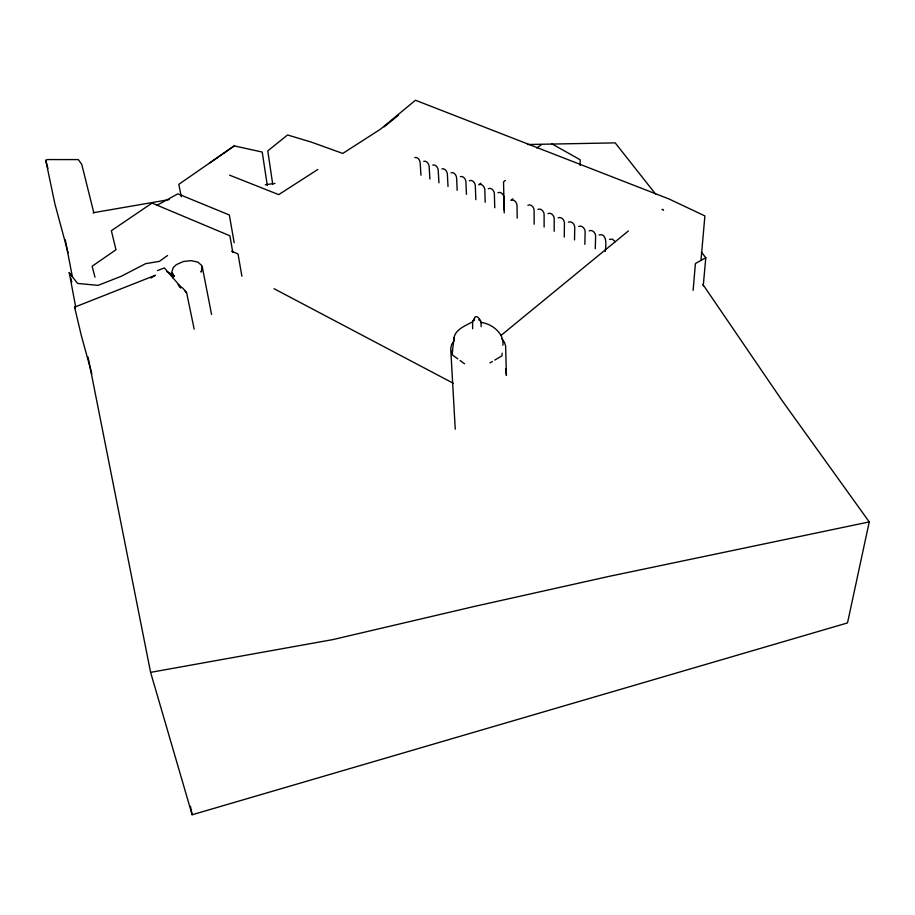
<?xml version="1.0" encoding="UTF-8"?>
<svg xmlns="http://www.w3.org/2000/svg" width="915" height="915" viewBox="0 0 915 915"><rect width="100%" height="100%" fill="white"/><g stroke="black" fill="none" stroke-linecap="round" stroke-linejoin="round"><path stroke-width="1.37" d="M554.17 231.312L554.227 218.605C554.204 215.7 550.944 211.994 547.936 213.618M564.281 237.031L564.429 222.883C564.418 219.943 561.124 216.249 558.104 217.862M574.529 239.947L574.734 227.195C574.734 224.221 571.406 220.538 568.352 222.151M580.099 165.432L580.202 159.805L551.722 143.758M584.845 244.328L585.131 231.552C585.143 228.544 581.78 224.861 578.703 226.474M595.265 248.754L595.631 235.944C595.654 232.913 592.245 229.23 589.157 230.832M605.192 251.511C605.776 247.748 607.937 232.559 599.062 234.972M502.163 353.19L501.935 355.832L494.775 360.075M502.85 345.264C504.68 333.357 491.218 323.247 480.752 322.446M693.124 290.375L695.411 263.531L705.797 257.698L701.393 252.128M701.05 259.574L704.893 215.929L669.197 199.058L415.467 100.238L380.468 129.198L342.77 153.434L310.951 141.985L287.539 134.963L267.775 150.906L272.727 184.361M703.235 285.938L705.797 257.698M474.382 319.026L474.325 319.587C474.485 313.468 479.769 317.94 480.547 321.096M457.832 358.897L452.239 354.826L452.513 350.399M453.863 339.762C453.909 330.258 464.111 326.346 471.053 322.595L471.694 322.286M452.204 352.858L454.149 337.532M474.45 318.466L472.998 320.971M702.869 284.416L782.371 400.953L869.25 521.916L847.507 622.921L192.15 814.762L150.598 672.365L88.046 357.01M201.494 271.183L201.003 272.052L202.409 268.77L201.929 265.705L197.96 262.147L191.109 260.626L183.206 261.553L176.321 264.664L173.209 267.58L171.723 272.35L174.422 276.524L171.848 272.75L172.946 277.897M201.952 270.382L202.364 267.283M454.446 340.06L451.575 344.646L450.729 348.924L455.247 429.226M501.226 335.256L628.376 230.969M384.094 126.865L398.402 115.301M512.949 198.852L510.936 200.351C513.875 198.738 516.929 202.501 517.009 205.292L517.204 218.125M167.559 255.525L159.416 261.347L145.577 263.68L121.318 276.261L98.042 285.377L77.581 283.433L69.254 272.636L75.682 306.971M480.958 183.206L478.808 184.75C481.656 183.092 484.687 186.82 484.79 189.531L485.213 202.272M505.4 180.484L503.536 181.799L504.245 212.886M469.361 180.804C472.197 179.146 475.194 182.874 475.297 185.562L475.846 199.687M536.682 148.001L541.737 144.456M209.878 162.87L234.229 145.897L262.228 152.05L267.294 185.505M234.229 145.897L178.814 184.35L181.296 196.805M488.335 188.719C491.206 187.072 494.272 190.8 494.363 193.534L494.752 207.728M497.943 192.745C500.848 191.098 503.936 194.815 504.016 197.583L504.302 210.381M317.837 169.458L278.709 194.62L229.585 175.165M527.898 205.246C530.86 203.61 534.051 207.328 534.097 210.175L534.177 224.232M537.871 209.409C540.856 207.785 544.082 211.491 544.116 214.373L544.128 227.046M150.803 278.034L155.424 275.243L74.595 307.166L81.252 335.267L91.809 373.72M489.994 362.9L492.384 361.494M474.37 320.159L472.632 321.154L472.62 328.76M609.493 239.33L612.432 239.204L615.269 241.743M156.728 205.44L177.865 193.843L229.333 214.979L234.183 242.738M661.968 209.729L662.803 209.306L663.547 210.358M68.053 252.723L54.866 203.736L45.75 160.308L47.477 159.565L78.324 159.599L81.79 164.471L93.868 212.943M414.769 157.574C417.549 156.694 419.882 159.976 420.122 162.458L420.98 175.234M157.517 270.6L164.334 267.912L179.363 285.251L180.701 287.962L179.02 286.018M423.737 161.315C426.539 160.434 428.883 163.716 429.112 166.221L429.913 179.031M432.772 165.089C435.597 164.208 437.976 167.491 438.194 170.018L438.937 182.851M441.899 168.898C444.724 168.017 447.138 171.299 447.344 173.85L448.018 186.488M451.095 172.741C453.943 171.86 456.379 175.154 456.585 177.716L457.191 190.377M460.382 176.618C463.253 175.749 465.712 179.031 465.907 181.628L466.444 194.312M93.17 212.749L169.264 199.584M869.25 521.916L608.955 576.404L474.062 606.508L332.751 639.619L150.598 672.365M265.293 184.761L274.992 183.4M527.509 144.524L615.2 142.877L655.666 194.163M478.694 319.724L480.97 321.302L481.176 326.724M231.655 251.248L238.026 253.97L241.892 276.239M274.054 288.705L453.28 383.271M166.827 271.606L169.916 273.219L173.358 277.062M460.073 360.521L464.546 363.781M178.059 284.599L183.172 288.5L186.569 292.743L185.253 291.21M501.729 338.596L504.485 342.416L505.618 346.007L506.407 375.413L505.606 368.814M171.517 275.358L173.141 277.245M74.595 307.166L75.224 308.424M69.254 272.636L69.986 275.335M70.718 278.034L71.816 282.072M45.75 160.308L47.946 168.486M94.977 277.222L92.141 266.231L115.976 249.749L111.367 230.694L152.05 203.084L229.882 235.784L232.799 252.334M186.626 292.72L194.174 329.148M190.446 806.367L192.15 814.762M72.422 277.016L65.262 239.822M202.272 266.848L211.571 314.474"/></g></svg>
